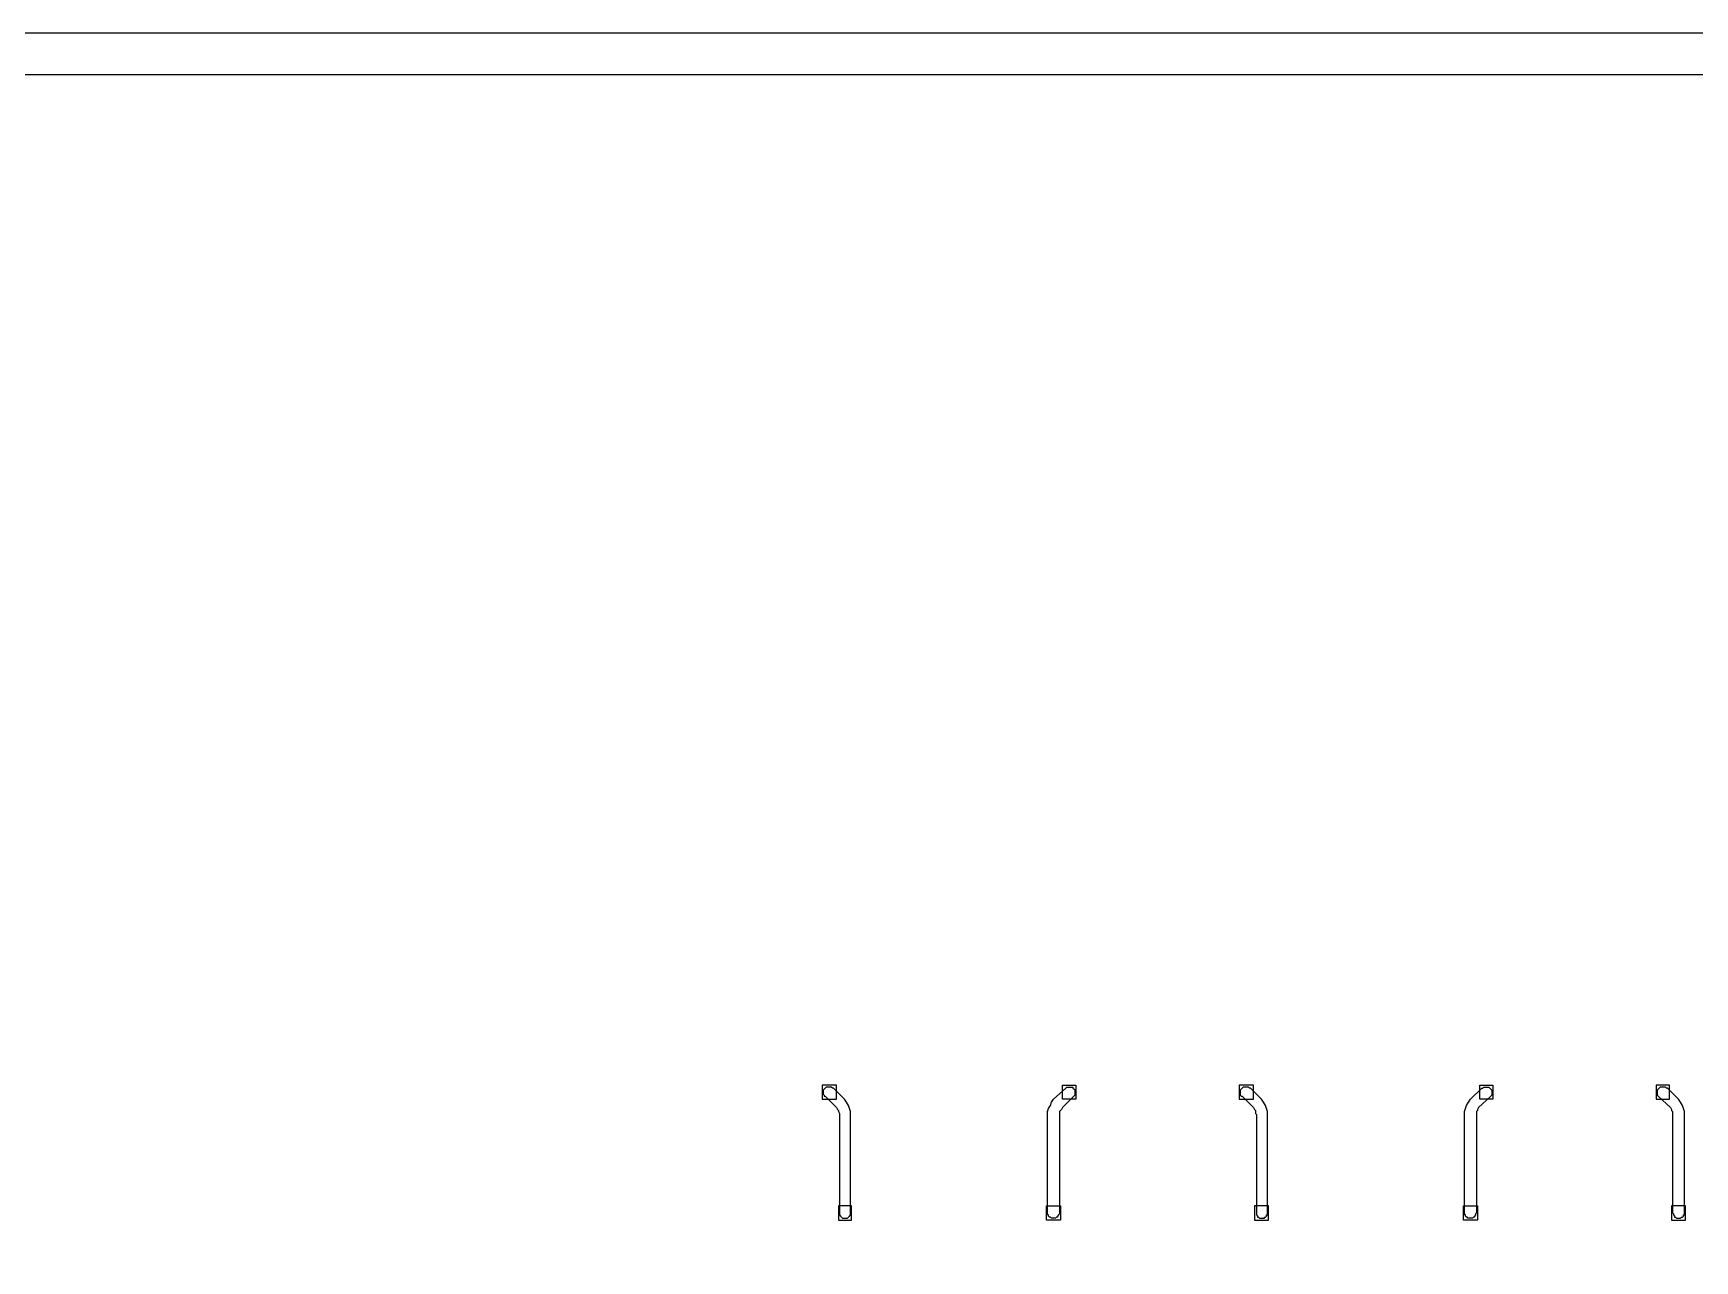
# Model space of a CAD drawing. Header units: millimetres. Extents: x 0 to 420, y 0 to 297.
# Drawn here: x 88.3 to 157.6, y 245.7 to 296.9 of the extents above; entities that cross this region are included whole.
import ezdxf

# ---------------------------------------------------------------- set-up
doc = ezdxf.new("R2010")
doc.units = ezdxf.units.MM
doc.layers.get('0').update_dxf_attribs({"linetype": 'CONTINUOUS'})

msp = doc.modelspace()

# ---------------------------------------------------------------- linework, layer by layer
at = {"color": 0, "true_color": 0x000007}
for points in [[(0.211668, 0), (420.073667, 0), (420.073667, 296.925999), (0.211668, 296.925999)], [(7.239002, 1.735667), (418.338, 1.735667), (418.338, 295.190332), (7.239002, 295.190332)], [(121.793, 252.476), (121.793, 253.068667), (121.200333, 253.068667), (121.200333, 252.476)], [(131.233333, 252.476), (131.233333, 253.068667), (131.783667, 253.068667), (131.783667, 252.476)], [(139.192, 252.476), (139.192, 253.068667), (138.599333, 253.068667), (138.599333, 252.476)], [(148.632333, 252.476), (148.632333, 253.068667), (149.182667, 253.068667), (149.182667, 252.476)], [(156.548667, 252.476), (156.548667, 253.068667), (155.998333, 253.068667), (155.998333, 252.476)], [(122.385667, 247.734667), (122.385667, 251.841), (122.385667, 251.968), (122.343333, 252.095), (122.301, 252.222), (122.216333, 252.349), (122.131667, 252.476), (121.666, 252.941667), (121.623667, 252.941667), (121.581333, 252.984), (121.539, 252.984), (121.496667, 252.984), (121.454333, 252.984), (121.412, 252.984), (121.369667, 252.984), (121.327333, 252.941667), (121.285, 252.899333), (121.242667, 252.857), (121.242667, 252.814667), (121.242667, 252.772333), (121.242667, 252.73), (121.242667, 252.687667), (121.285, 252.645333), (121.285, 252.603), (121.327333, 252.603), (121.793, 252.137333), (121.835333, 252.052667), (121.877667, 252.010333), (121.877667, 251.968), (121.92, 251.883333), (121.92, 251.841), (121.92, 247.734667), (121.92, 247.692333), (121.92, 247.65), (121.962333, 247.607667), (122.004667, 247.565333), (122.047, 247.523), (122.089333, 247.523), (122.131667, 247.523), (122.174, 247.523), (122.216333, 247.523), (122.258667, 247.523), (122.301, 247.565333), (122.343333, 247.607667), (122.385667, 247.65), (122.385667, 247.692333)], [(130.598333, 247.734667), (130.598333, 251.841), (130.598333, 251.968), (130.640667, 252.095), (130.725333, 252.222), (130.767667, 252.349), (130.852333, 252.476), (131.360333, 252.941667), (131.402667, 252.984), (131.445, 252.984), (131.487333, 252.984), (131.529667, 252.984), (131.572, 252.984), (131.614333, 252.984), (131.656667, 252.984), (131.656667, 252.941667), (131.699, 252.899333), (131.741333, 252.899333), (131.741333, 252.857), (131.741333, 252.814667), (131.741333, 252.772333), (131.741333, 252.73), (131.741333, 252.687667), (131.741333, 252.645333), (131.699, 252.603), (131.233333, 252.137333), (131.191, 252.052667), (131.148667, 252.010333), (131.106333, 251.968), (131.106333, 251.883333), (131.106333, 251.841), (131.106333, 247.734667), (131.106333, 247.692333), (131.064, 247.65), (131.021667, 247.607667), (131.021667, 247.565333), (130.979333, 247.565333), (130.937, 247.523), (130.894667, 247.523), (130.852333, 247.523), (130.81, 247.523), (130.767667, 247.523), (130.725333, 247.565333), (130.683, 247.565333), (130.640667, 247.607667), (130.640667, 247.65), (130.598333, 247.65), (130.598333, 247.692333)], [(139.784667, 247.734667), (139.784667, 251.841), (139.784667, 251.968), (139.742333, 252.095), (139.7, 252.222), (139.615333, 252.349), (139.530667, 252.476), (139.065, 252.941667), (139.022667, 252.941667), (138.980333, 252.984), (138.938, 252.984), (138.895667, 252.984), (138.853333, 252.984), (138.811, 252.984), (138.768667, 252.984), (138.726333, 252.941667), (138.684, 252.899333), (138.641667, 252.857), (138.641667, 252.814667), (138.641667, 252.772333), (138.641667, 252.73), (138.641667, 252.687667), (138.641667, 252.645333), (138.684, 252.603), (138.726333, 252.603), (139.192, 252.137333), (139.234333, 252.052667), (139.276667, 252.010333), (139.276667, 251.968), (139.276667, 251.883333), (139.319, 251.841), (139.319, 247.734667), (139.319, 247.692333), (139.319, 247.65), (139.361333, 247.607667), (139.361333, 247.565333), (139.403667, 247.565333), (139.446, 247.523), (139.488333, 247.523), (139.530667, 247.523), (139.573, 247.523), (139.615333, 247.523), (139.657667, 247.523), (139.657667, 247.565333), (139.7, 247.565333), (139.742333, 247.607667), (139.742333, 247.65), (139.784667, 247.65), (139.784667, 247.692333)], [(147.997333, 247.734667), (147.997333, 251.841), (147.997333, 251.968), (148.039667, 252.095), (148.082, 252.222), (148.166667, 252.349), (148.251333, 252.476), (148.717, 252.941667), (148.759333, 252.941667), (148.801667, 252.984), (148.844, 252.984), (148.886333, 252.984), (148.928667, 252.984), (148.971, 252.984), (149.013333, 252.984), (149.055667, 252.941667), (149.098, 252.899333), (149.140333, 252.857), (149.140333, 252.814667), (149.140333, 252.772333), (149.140333, 252.73), (149.140333, 252.687667), (149.140333, 252.645333), (149.098, 252.603), (148.59, 252.137333), (148.547667, 252.052667), (148.547667, 252.010333), (148.505333, 251.968), (148.505333, 251.883333), (148.505333, 251.841), (148.505333, 247.734667), (148.463, 247.692333), (148.463, 247.65), (148.420667, 247.607667), (148.420667, 247.565333), (148.378333, 247.565333), (148.336, 247.523), (148.293667, 247.523), (148.251333, 247.523), (148.209, 247.523), (148.166667, 247.523), (148.124333, 247.523), (148.124333, 247.565333), (148.082, 247.565333), (148.039667, 247.607667), (148.039667, 247.65), (147.997333, 247.65), (147.997333, 247.692333)], [(157.183667, 247.734667), (157.183667, 251.841), (157.183667, 251.968), (157.141333, 252.095), (157.099, 252.222), (157.014333, 252.349), (156.929667, 252.476), (156.464, 252.941667), (156.421667, 252.941667), (156.379333, 252.984), (156.337, 252.984), (156.294667, 252.984), (156.252333, 252.984), (156.21, 252.984), (156.167667, 252.984), (156.125333, 252.941667), (156.083, 252.899333), (156.040667, 252.857), (156.040667, 252.814667), (156.040667, 252.772333), (156.040667, 252.73), (156.040667, 252.687667), (156.040667, 252.645333), (156.083, 252.603), (156.591, 252.137333), (156.633333, 252.052667), (156.633333, 252.010333), (156.675667, 251.968), (156.675667, 251.883333), (156.675667, 251.841), (156.675667, 247.734667), (156.718, 247.692333), (156.718, 247.65), (156.760333, 247.607667), (156.760333, 247.565333), (156.802667, 247.565333), (156.845, 247.523), (156.887333, 247.523), (156.929667, 247.523), (156.972, 247.523), (157.014333, 247.523), (157.056667, 247.565333), (157.099, 247.565333), (157.141333, 247.607667), (157.141333, 247.65), (157.183667, 247.65), (157.183667, 247.692333)], [(122.428, 247.438333), (122.428, 248.031), (121.877667, 248.031), (121.877667, 247.438333)], [(130.556, 247.438333), (130.556, 248.031), (131.148667, 248.031), (131.148667, 247.438333)], [(139.827, 247.438333), (139.827, 248.031), (139.234333, 248.031), (139.234333, 247.438333)], [(147.955, 247.438333), (147.955, 248.031), (148.547667, 248.031), (148.547667, 247.438333)], [(157.226, 247.438333), (157.226, 248.031), (156.633333, 248.031), (156.633333, 247.438333)]]:
    msp.add_lwpolyline(points, close=True, dxfattribs=at)

doc.saveas('drawing.dxf')
